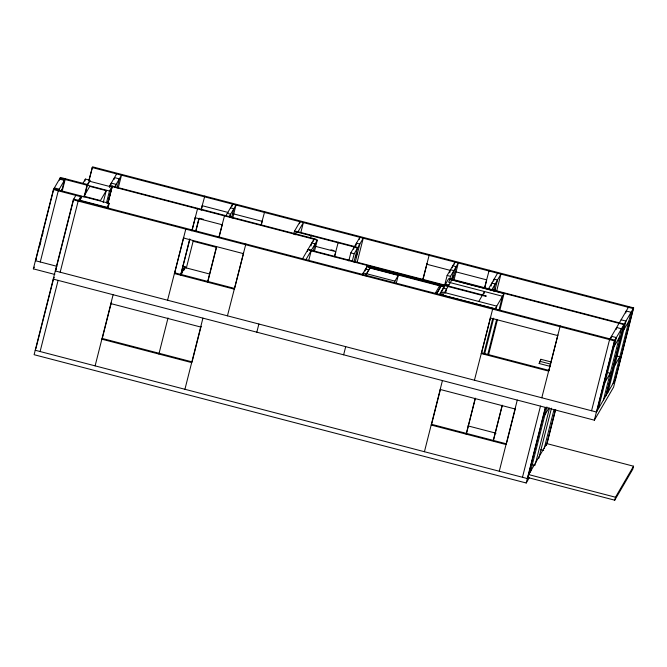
<?xml version="1.0" encoding="UTF-8"?>
<svg xmlns="http://www.w3.org/2000/svg" width="667" height="667" viewBox="0 0 667 667"><rect width="100%" height="100%" fill="white"/><g stroke="black" fill="none" stroke-linecap="round" stroke-linejoin="round"><path stroke-width="1" d="M54.827 274.454L33.35 268.851L53.418 189.553L60.464 177.455L87.777 184.576M35.826 259.988L53.577 189.837M39.553 246.482L40.937 241.012M42.204 236.001L42.963 233M59.538 180.173L60.047 178.172L87.36 185.293L90.245 180.34L85.384 179.073L82.916 183.308M59.955 179.456L60.464 177.455M40.278 261.973L58.279 190.82L65.324 178.723M61.581 191.396L64.365 180.373L59.505 179.106M62.54 189.745L65.074 179.723M75.871 195.406L73.303 199.808L34.109 354.702L526.213 482.991L529.331 477.639M35.91 348.541L53.66 278.389M55.72 270.235L73.72 199.091L614.849 340.162L596.848 411.306M40.103 351.526L58.104 280.373M60.172 272.219L78.172 201.075L81.149 195.956L53.835 188.836M79.723 200.684L80.732 196.673L53.418 189.553M79.882 200.967L81.149 195.956M84.876 181.082L85.384 179.073M83.975 197.165L87.018 185.143L89.328 181.182L111.781 187.035L107.72 203.068M84.826 195.314L87.36 185.293M88.811 180.557L92.521 166.817L633.65 307.879L613.582 387.185L594.364 420.177L53.243 279.106L54.277 277.322M89.228 179.84L92.271 167.817M103.202 202.601L106.228 190.654L89.762 186.36L83.992 196.256L100.459 200.55L106.228 190.654M109.388 187.469L109.897 185.468L116.617 173.92M110.764 185.101L111.272 183.1L116.133 184.367L115.374 187.377M106.437 203.018L109.471 190.995L111.781 187.035M107.746 203.602L112.339 186.068L108.029 203.11M113.974 179.581L114.474 177.605L119.335 178.873L117.059 187.886M107.921 208.337L109.188 203.335L82.241 196.306L79.932 200.267L106.878 207.287L109.188 203.335M118.184 188.211L121.486 175.188L114.757 186.735M95.114 365.866L113.115 294.714M102.376 338.094L111.247 303.018M167.567 300.225L185.993 228.356M174.579 273.453L183.708 237.377M158.888 354.052L168.017 317.976M180.64 274.946L189.77 238.869M191.796 230.857L197.665 208.312M180.674 275.454L189.803 239.378M192.088 230.357L195.381 217.334M181.574 274.279L182.074 272.303M183.875 270.343L184.384 268.342L182.7 267.909M184.742 268.859L185.251 266.858L182.725 266.2M186.368 267.942L193.222 240.887M195.756 230.865L198.799 218.843M201.075 209.822L204.794 196.081M195.915 231.157L199.216 218.126M201.242 210.113L202.259 206.103M207.587 281.974L216.458 246.898M218.993 236.877L224.612 215.341M207.871 281.474L216.492 247.407M219.285 236.385L222.328 224.354M184.926 389.278L202.926 318.126M192.188 361.506L201.067 326.43M232.124 206.161L232.625 204.16L225.905 215.708M229.89 217.225L230.649 214.224L227.28 213.34M231.566 217.742L233.85 208.721L230.482 207.846M232.7 218.067L235.993 205.036L229.273 216.583M227.447 315.833L245.865 243.964M234.709 288.061L243.58 252.985M260.955 225.429L264.666 211.689M261.372 224.721L262.381 220.71M256.82 332.174L258.879 324.029M293.755 234.134L294.514 231.124L299.992 221.719L299.483 223.728M295.289 234.817L296.34 231.316L356.211 246.923L355.928 247.424L296.048 231.808M300.817 232.616L303.36 222.603L297.882 231.999L294.514 231.124M310.514 237.719L311.306 235.218M307.404 251.567L307.912 249.566L311.281 250.442M310.989 245.973L311.756 242.963L315.124 243.847L313.348 250.859M313.423 241.229L313.932 239.228L302.56 258.746M308.746 260.463L311.03 251.434M314.507 251.125L317.3 240.103L112.056 186.568M334.417 256.77L338.252 242.238M334.701 256.27L335.718 252.259M348.774 260.905L350.8 252.893L359.863 237.327L359.355 239.336M353.627 249.175L354.127 247.174L357.495 248.049L353.952 262.081M355.678 246.223L356.436 243.213L359.805 244.089L355.244 262.131M352.393 260.78L354.169 253.768L363.232 238.211L357.145 262.256M362.74 274.954L363.24 272.978L366.608 273.862L366.1 275.863M343.638 354.811L345.698 346.657M365.032 271.027L365.541 269.026L368.909 269.902M366.191 269.61L366.95 266.6L370.318 267.484L365.808 275.238M365.975 275.704L366.483 273.703L369.81 267.984L398.257 275.396L396.223 283.417M394.414 283.116L394.922 281.115L398.257 275.396M422.82 279.381L429.323 254.619M422.986 279.665L427.038 263.632M444.597 285.493L447.132 275.471L454.919 262.106L454.41 264.115M449.708 272.761L450.467 269.751L453.835 270.635L451.551 279.648M445.564 293.013L446.582 289.011L443.213 288.127M452.268 267.8L452.768 265.791L456.136 266.675L452.843 279.698M449.741 279.356L450.5 276.346L458.287 262.99L453.977 280.023M424.429 451.717L442.429 380.565M431.441 424.946L440.57 388.869M484.475 287.977L489.203 270.227M484.634 288.261L486.668 280.248M484.025 293.563L484.534 291.554L478.773 301.451M491.087 286.085L491.846 283.075L495.214 283.95L493.438 290.97M493.647 281.115L494.147 279.114L497.515 279.99L494.731 291.02M496.632 291.145L500.942 274.112L491.771 289.862L488.402 288.986L497.582 273.228M474.437 380.215L492.855 308.354M481.441 353.452L490.57 317.375M483.783 353.869L492.663 318.793M484.559 354.235L493.688 318.159M495.973 309.146L496.732 306.136L442.846 292.088L441.304 294.731L495.197 308.771L504.035 293.597L450.15 279.548L448.608 282.191L502.493 296.24L498.949 310.263M466.133 434.225L475.254 398.149M466.416 433.733L475.296 398.658M487.794 354.36L496.665 319.285M488.569 354.727L497.44 319.651M499.725 310.639L504.035 293.597M493.33 440.245L502.201 405.177M493.363 440.754L502.234 405.678M499.275 471.227L517.275 400.075M506.787 442.454L515.157 409.388M550.125 366.358L539.153 363.498L540.862 359.296L550.842 361.898M540.303 361.514L540.862 359.296M541.796 397.782L560.213 325.913M548.799 371.01L557.929 334.934M522.478 477.272L540.478 406.128M526.213 482.991L545.348 407.395M527.755 477.83L545.506 407.679M528.664 474.587L527.914 477.555L614.741 500.183L632.8 469.176L633.55 466.208L546.732 443.58L528.664 474.587L615.483 497.223L633.55 466.208M530.407 472.144L546.907 406.945M535.284 464.34L549.483 408.229M538.803 458.296L551.484 408.187M544.18 448.499L554.069 409.413M546.231 445.556L546.732 443.58M546.398 445.264L555.269 410.188M547.065 443.547L555.686 409.48M591.562 410.755L609.571 339.603L628.789 306.612M610.98 338.311L611.489 336.31L616.358 337.577L598.349 408.721M616.108 329.515L616.616 327.505L621.477 328.773L603.477 399.925M594.364 420.177L614.432 340.87L633.65 307.879M625.713 313.015L626.221 311.014L631.09 312.281L613.081 383.433M605.911 395.748L623.912 324.596L450.275 279.331L450.558 278.839L624.204 324.104L606.195 395.248M607.962 392.229L625.963 321.077L621.102 319.81M615.232 379.748L633.233 308.596L92.104 167.525M614.741 500.183L615.483 497.223M61.089 191.029L62.114 189.27M36.418 258.971L35.409 260.705L56.887 266.3M33.35 268.851L34.359 267.125M56.345 269.168L55.303 270.952L596.431 412.023L615.649 379.031M35.651 349.541L35.234 350.258L527.339 478.547L528.381 476.763M111.281 302.893L110.864 303.61L200.684 327.022L201.092 326.305M193.538 240.545L193.122 241.262L216.075 247.249M181.116 273.954L185.251 266.858M222.361 224.229L222.069 224.729L195.123 217.7M243.613 252.86L243.197 253.577L183.325 237.969M315.633 239.636L315.916 239.145L109.897 185.468M305.928 259.621L317.3 240.103M355.253 256.945L357.554 252.985M362.439 274.354L366.95 266.6M427.072 263.507L426.655 264.224L450.609 270.469M436.535 293.672L441.045 285.918L444.414 286.793L439.903 294.547M439.528 294.455L448.716 278.673L452.084 279.548L442.896 295.331M451.584 279.523L453.885 275.563M494.347 290.47L495.273 288.886M539.153 363.498L539.92 362.173M515.441 408.254L515.024 408.971L440.178 389.461M544.906 414.857L549.008 407.812M614.107 346.465L619.226 337.669M623.712 329.973L628.839 321.177M605.102 382.041L610.23 373.245L607.312 372.486M614.707 365.549L619.835 356.745L616.917 355.986M202.126 205.686L228.072 212.456M233.058 213.757L261.998 221.294M455.594 271.769L486.535 279.832M447.132 275.471L450.5 276.346M350.8 252.893L354.169 253.768M87.018 185.143L109.471 190.995M331.015 249.833L334.009 250.617M314.757 246.165L335.718 251.634M200.4 218.509L203.402 219.293M445.514 284.167L448.883 285.051M54.377 187.902L59.238 189.17M366.483 273.703L394.922 281.115M73.303 199.808L614.432 340.87M490.187 317.967L557.545 335.526M184.367 267.425L209.321 273.929M539.711 361.272L550.692 364.132M467.959 425.888L496.023 433.2M540.754 449.741L543.672 450.5M532.108 464.582L535.026 465.349M102.284 338.469L101.868 339.186L191.679 362.598L192.096 361.881L102.284 338.469M174.737 272.828L174.32 273.537L234.2 289.153L234.617 288.436L174.737 272.828M309.671 249.867L309.388 250.358L486.018 296.406L486.31 295.915L309.671 249.867M368.784 266.792L368.492 267.292L442.588 286.602L442.88 286.11L368.784 266.792M439.486 286.018L435.451 292.946L436.943 293.338L440.979 286.41L439.486 286.018M431.599 424.32L431.182 425.037L506.028 444.547L506.445 443.83L431.599 424.32M481.599 352.826L481.182 353.535L548.541 371.094L548.958 370.385L481.599 352.826"/></g></svg>
